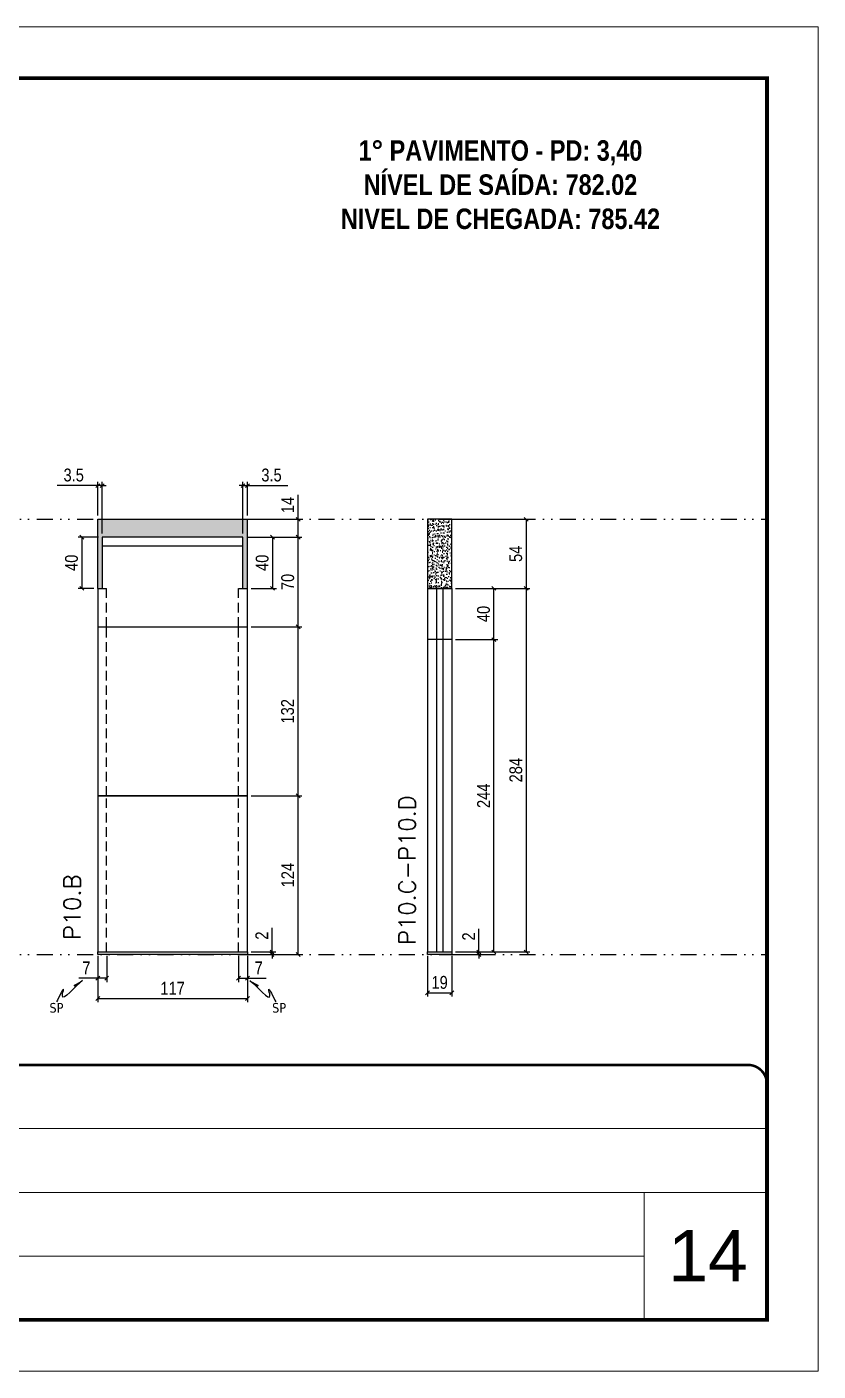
# Model space of a CAD drawing. Header units: millimetres. Extents: x 169816 to 178745, y 96537 to 113647.
# Drawn here: x 172281 to 172900, y 108023 to 109073 of the extents above; entities that cross this region are included whole.
import ezdxf

# ---------------------------------------------------------------- set-up
doc = ezdxf.new("R2010")
doc.units = ezdxf.units.MM
for name, pattern in [('CONTINUO', [0]), ('DASHED', [0.75, 0.5, -0.25]), ('DIVIDE2', [0.625, 0.25, -0.125, 0, -0.125, 0, -0.125]), ('HIDDEN', [0.375, 0.25, -0.125])]:
    doc.linetypes.add(name, pattern=pattern)
for name, color, linetype, lineweight in [('CARIMBO', 255, 'Continuous', 9), ('Folhas', 255, 'Continuous', 9), ('SARRAFO DE PRESSAO', 251, 'DASHED', 9), ('Texto Seção', 7, 'Continuous', 15)]:
    doc.layers.add(name, color=color, linetype=linetype, lineweight=lineweight)
for name, color, linetype in [('COTA', 241, 'Continuous'), ('NOMENCLATURA', 7, 'Continuous'), ('Nível', 160, 'Continuous'), ('Painéis', 200, 'Continuous'), ('SARR_2.2x7', 40, 'Continuous'), ('Sarrafo de Pressão', 42, 'HIDDEN'), ('texto', 7, 'Continuous')]:
    doc.layers.add(name, color=color, linetype=linetype)
doc.styles.add('ARIAL', font='arial.ttf')
doc.styles.add('COTA TECNICA', font='techl___.ttf', dxfattribs={"height": 10})
doc.styles.add('COTA TECNICA-50', font='techl___.ttf', dxfattribs={"height": 10})
doc.styles.add('REGUA-120', font='ROMANS.shx', dxfattribs={"height": 15})
doc.styles.add('ROMANC', font='techb___.ttf', dxfattribs={"height": 2.5})
doc.styles.get("Standard").update_dxf_attribs({"font": 'arial.ttf'})
doc.dimstyles.new('COTA PAINEL-50', dxfattribs={"dimtxt": 10, "dimasz": 3, "dimexe": 3, "dimexo": 3, "dimgap": 3, "dimtad": 1, "dimdec": 1, "dimzin": 12, "dimdsep": 46, "dimtxsty": 'COTA TECNICA-50', "dimblk1": 'OBLIQUE', "dimblk2": 'OBLIQUE', "dimsah": 1, "dimcen": 0.9, "dimclrd": 4, "dimclre": 4, "dimclrt": 240, "dimadec": 1, "dimazin": 3, "dimtfac": 1, "dimtdec": 1, "dimtmove": 0, "dimatfit": 3, "dimfxl": 1, "dimtolj": 1, "dimtzin": 12, "dimarcsym": 0})
doc.dimstyles.new('PAINEL', dxfattribs={"dimtxt": 10, "dimasz": 3, "dimexe": 3, "dimexo": 3, "dimgap": 3, "dimtad": 1, "dimdec": 1, "dimzin": 12, "dimdsep": 46, "dimtxsty": 'COTA TECNICA', "dimblk1": 'OBLIQUE', "dimblk2": 'OBLIQUE', "dimsah": 1, "dimcen": 0.9, "dimclrd": 4, "dimclre": 4, "dimclrt": 240, "dimadec": 1, "dimazin": 3, "dimtfac": 1, "dimtdec": 1, "dimtmove": 0, "dimatfit": 3, "dimfxl": 1, "dimtolj": 1, "dimtzin": 12, "dimarcsym": 0})
doc.dimstyles.get("Standard").update_dxf_attribs({"dimtxt": 0.18, "dimasz": 0.18, "dimexe": 0.18, "dimexo": 0.0625, "dimgap": 0.09, "dimtad": 0, "dimtih": 1, "dimtoh": 1, "dimdec": 4, "dimzin": 0, "dimdsep": 46, "dimtxsty": 'Standard', "dimcen": 0.09, "dimadec": 0, "dimazin": 0, "dimtfac": 1, "dimtdec": 4, "dimtofl": 0, "dimtmove": 0, "dimatfit": 3, "dimfxl": 1, "dimtolj": 1, "dimtzin": 0, "dimarcsym": 0})

# ---------------------------------------------------------------- blocks, each defined once
blk = doc.blocks.new('9999999999')
at = {"color": 30, "linetype": 'CONTINUO'}
for p, q in [((98564.6, 34379.6), (99584, 34379.6)), ((98564.6, 34329.8), (99488, 34329.8)), ((99584, 34329.8), (99488, 34329.8)), ((99488, 34329.8), (99488, 34230.2)), ((98564.6, 34280), (99488, 34280))]:
    blk.add_line(p, q, dxfattribs=at)
at = {"color": 30, "linetype": 'CONTINUO', "const_width": 2}
blk.add_lwpolyline([(99584, 34230.2), (99584, 34414.4, 0.414214), (99569, 34429.4), (98229, 34429.4, 0.414214), (98214, 34414.4), (98214, 34245.2, 0.414214), (98229, 34230.2), (99584, 34230.2)], format="xyb", dxfattribs=at)
at = {"layer": 'Folhas'}
blk.add_lwpolyline([(98139, 34190.2), (99624, 34190.2), (99624, 35240.2), (98139, 35240.2)], close=True, dxfattribs=at)
at = {"layer": 'Folhas', "color": 30, "const_width": 3}
blk.add_lwpolyline([(98214, 34230.2), (99584, 34230.2), (99584, 35200.2), (98214, 35200.2)], close=True, dxfattribs=at)
blk = doc.blocks.new('_Oblique')
at = {"color": 0, "linetype": 'ByBlock', "lineweight": -2}
blk.add_line((-0.5, -0.5), (0.5, 0.5), dxfattribs=at)
blk = doc.blocks.new('*D406')
at = {"layer": 'COTA', "color": 4, "lineweight": -2, "transparency": 16777216}
for p, q in [((172336.5, 108347.2), (172336.5, 108310.9)), ((172453.5, 108347.2), (172453.5, 108310.9)), ((172336.5, 108313.9), (172453.5, 108313.9))]:
    blk.add_line(p, q, dxfattribs=at)
at = {"layer": 'Defpoints', "color": 0, "transparency": 16777216}
for p in [(172336.5, 108350.2), (172453.5, 108350.2), (172453.5, 108313.9)]:
    blk.add_point(p, dxfattribs=at)
at = {"layer": 'COTA', "color": 4, "lineweight": -2, "transparency": 16777216, "xscale": 3, "yscale": 3, "zscale": 3, "rotation": 180}
blk.add_blockref('_Oblique', (172336.5, 108313.9), dxfattribs=at)
at = {"layer": 'COTA', "color": 4, "lineweight": -2, "transparency": 16777216, "xscale": 3, "yscale": 3, "zscale": 3}
blk.add_blockref('_Oblique', (172453.5, 108313.9), dxfattribs=at)
at = {"layer": 'COTA', "color": 240, "transparency": 16777216, "insert": (172395, 108321.9), "char_height": 10, "attachment_point": 5, "style": 'COTA TECNICA'}
blk.add_mtext('\\A1;117', dxfattribs=at)
blk = doc.blocks.new('*D407')
at = {"layer": 'COTA', "color": 4, "lineweight": -2, "transparency": 16777216}
for p, q in [((172336.5, 108345.2), (172336.5, 108326.7)), ((172343.5, 108347.2), (172343.5, 108326.7)), ((172336.5, 108329.7), (172321.7, 108329.7)), ((172343.5, 108329.7), (172336.5, 108329.7))]:
    blk.add_line(p, q, dxfattribs=at)
at = {"layer": 'Defpoints', "color": 0, "transparency": 16777216}
for p in [(172343.5, 108350.2), (172336.5, 108348.2), (172336.5, 108329.7)]:
    blk.add_point(p, dxfattribs=at)
at = {"layer": 'COTA', "color": 4, "lineweight": -2, "transparency": 16777216, "xscale": 3, "yscale": 3, "zscale": 3, "rotation": 180}
blk.add_blockref('_Oblique', (172336.5, 108329.7), dxfattribs=at)
at = {"layer": 'COTA', "color": 4, "lineweight": -2, "transparency": 16777216, "xscale": 3, "yscale": 3, "zscale": 3}
blk.add_blockref('_Oblique', (172343.5, 108329.7), dxfattribs=at)
at = {"layer": 'COTA', "color": 240, "transparency": 16777216, "insert": (172327.6, 108337.8), "char_height": 10, "attachment_point": 5, "style": 'COTA TECNICA-50'}
blk.add_mtext('\\A1;7', dxfattribs=at)
blk = doc.blocks.new('*D408')
at = {"layer": 'COTA', "color": 4, "lineweight": -2, "transparency": 16777216}
for p, q in [((172446.5, 108347.2), (172446.5, 108326.7)), ((172453.5, 108345.2), (172453.5, 108326.7)), ((172446.5, 108329.7), (172453.5, 108329.7)), ((172453.5, 108329.7), (172468.2, 108329.7))]:
    blk.add_line(p, q, dxfattribs=at)
at = {"layer": 'Defpoints', "color": 0, "transparency": 16777216}
for p in [(172446.5, 108350.2), (172453.5, 108348.2), (172453.5, 108329.7)]:
    blk.add_point(p, dxfattribs=at)
at = {"layer": 'COTA', "color": 4, "lineweight": -2, "transparency": 16777216, "xscale": 3, "yscale": 3, "zscale": 3, "rotation": 180}
blk.add_blockref('_Oblique', (172446.5, 108329.7), dxfattribs=at)
at = {"layer": 'COTA', "color": 4, "lineweight": -2, "transparency": 16777216, "xscale": 3, "yscale": 3, "zscale": 3}
blk.add_blockref('_Oblique', (172453.5, 108329.7), dxfattribs=at)
at = {"layer": 'COTA', "color": 240, "transparency": 16777216, "insert": (172462.3, 108337.8), "char_height": 10, "attachment_point": 5, "style": 'COTA TECNICA-50'}
blk.add_mtext('\\A1;7', dxfattribs=at)
blk = doc.blocks.new('*D409')
at = {"layer": 'COTA', "color": 4, "linetype": 'ByBlock', "lineweight": -2, "transparency": 16777216}
for p, q in [((172456.5, 108472.2), (172496.1, 108472.2)), ((172493.1, 108348.2), (172493.1, 108472.2)), ((172456.5, 108348.2), (172496.1, 108348.2))]:
    blk.add_line(p, q, dxfattribs=at)
at = {"layer": 'Defpoints', "color": 0, "linetype": 'ByBlock', "transparency": 16777216}
for p in [(172453.5, 108472.2), (172493.1, 108472.2), (172453.5, 108348.2)]:
    blk.add_point(p, dxfattribs=at)
at = {"layer": 'COTA', "color": 4, "linetype": 'ByBlock', "lineweight": -2, "transparency": 16777216, "xscale": 3, "yscale": 3, "zscale": 3}
for p, rotation in [((172493.1, 108472.2), 90), ((172493.1, 108348.2), 270)]:
    blk.add_blockref('_Oblique', p, dxfattribs=dict(at, rotation=rotation))
at = {"layer": 'COTA', "color": 240, "linetype": 'ByBlock', "transparency": 16777216, "insert": (172485, 108410.2), "char_height": 10, "attachment_point": 5, "rotation": 90, "style": 'COTA TECNICA'}
blk.add_mtext('\\A1;124', dxfattribs=at)
blk = doc.blocks.new('*D410')
at = {"layer": 'COTA', "color": 4, "lineweight": -2, "transparency": 16777216}
for p, q in [((172472.7, 108350.2), (172472.7, 108369)), ((172456.5, 108350.2), (172475.7, 108350.2)), ((172472.7, 108348.2), (172472.7, 108350.2)), ((172456.5, 108348.2), (172475.7, 108348.2)), ((172472.7, 108348.2), (172472.7, 108345.2))]:
    blk.add_line(p, q, dxfattribs=at)
at = {"layer": 'Defpoints', "color": 0, "transparency": 16777216}
for p in [(172453.5, 108350.2), (172453.5, 108348.2), (172472.7, 108348.2)]:
    blk.add_point(p, dxfattribs=at)
at = {"layer": 'COTA', "color": 4, "lineweight": -2, "transparency": 16777216, "xscale": 3, "yscale": 3, "zscale": 3}
for p, rotation in [((172472.7, 108350.2), 270), ((172472.7, 108348.2), 90)]:
    blk.add_blockref('_Oblique', p, dxfattribs=dict(at, rotation=rotation))
at = {"layer": 'COTA', "color": 240, "transparency": 16777216, "insert": (172464.7, 108363), "char_height": 10, "attachment_point": 5, "rotation": 90, "style": 'COTA TECNICA-50'}
blk.add_mtext('\\A1;2', dxfattribs=at)
blk = doc.blocks.new('*D411')
at = {"layer": 'COTA', "color": 4, "linetype": 'ByBlock', "lineweight": -2, "transparency": 16777216}
for p, q in [((172456.5, 108472.2), (172496.1, 108472.2)), ((172493.1, 108348.2), (172493.1, 108472.2)), ((172456.5, 108348.2), (172496.1, 108348.2))]:
    blk.add_line(p, q, dxfattribs=at)
at = {"layer": 'Defpoints', "color": 0, "linetype": 'ByBlock', "transparency": 16777216}
for p in [(172453.5, 108472.2), (172493.1, 108472.2), (172453.5, 108348.2)]:
    blk.add_point(p, dxfattribs=at)
at = {"layer": 'COTA', "color": 4, "linetype": 'ByBlock', "lineweight": -2, "transparency": 16777216, "xscale": 3, "yscale": 3, "zscale": 3}
for p, rotation in [((172493.1, 108472.2), 90), ((172493.1, 108348.2), 270)]:
    blk.add_blockref('_Oblique', p, dxfattribs=dict(at, rotation=rotation))
at = {"layer": 'COTA', "color": 240, "linetype": 'ByBlock', "transparency": 16777216, "insert": (172485, 108410.2), "char_height": 10, "attachment_point": 5, "rotation": 90, "style": 'COTA TECNICA'}
blk.add_mtext('\\A1;124', dxfattribs=at)
blk = doc.blocks.new('*D412')
at = {"layer": 'COTA', "color": 4, "lineweight": -2, "transparency": 16777216}
for p, q in [((172453, 108674.2), (172496.1, 108674.2)), ((172493.1, 108604.2), (172493.1, 108674.2)), ((172456.5, 108604.2), (172496.1, 108604.2))]:
    blk.add_line(p, q, dxfattribs=at)
at = {"layer": 'Defpoints', "color": 0, "transparency": 16777216}
for p in [(172450, 108674.2), (172493.1, 108674.2), (172453.5, 108604.2)]:
    blk.add_point(p, dxfattribs=at)
at = {"layer": 'COTA', "color": 4, "lineweight": -2, "transparency": 16777216, "xscale": 3, "yscale": 3, "zscale": 3}
for p, rotation in [((172493.1, 108674.2), 90), ((172493.1, 108604.2), 270)]:
    blk.add_blockref('_Oblique', p, dxfattribs=dict(at, rotation=rotation))
at = {"layer": 'COTA', "color": 240, "transparency": 16777216, "insert": (172485, 108639.2), "char_height": 10, "attachment_point": 5, "rotation": 90, "style": 'COTA TECNICA-50'}
blk.add_mtext('\\A1;70', dxfattribs=at)
blk = doc.blocks.new('*D413')
at = {"layer": 'COTA', "color": 4, "lineweight": -2, "transparency": 16777216}
for p, q in [((172493.1, 108688.2), (172493.1, 108707.3)), ((172456.5, 108688.2), (172496.1, 108688.2)), ((172493.1, 108674.2), (172493.1, 108688.2)), ((172453, 108674.2), (172496.1, 108674.2))]:
    blk.add_line(p, q, dxfattribs=at)
at = {"layer": 'Defpoints', "color": 0, "transparency": 16777216}
for p in [(172453.5, 108688.2), (172493.1, 108688.2), (172450, 108674.2)]:
    blk.add_point(p, dxfattribs=at)
at = {"layer": 'COTA', "color": 4, "lineweight": -2, "transparency": 16777216, "xscale": 3, "yscale": 3, "zscale": 3}
for p, rotation in [((172493.1, 108688.2), 90), ((172493.1, 108674.2), 270)]:
    blk.add_blockref('_Oblique', p, dxfattribs=dict(at, rotation=rotation))
at = {"layer": 'COTA', "color": 240, "transparency": 16777216, "insert": (172485, 108699.3), "char_height": 10, "attachment_point": 5, "rotation": 90, "style": 'COTA TECNICA-50'}
blk.add_mtext('\\A1;14', dxfattribs=at)
blk = doc.blocks.new('*D414')
at = {"layer": 'COTA', "color": 4, "lineweight": -2, "transparency": 16777216}
for p, q in [((172594.2, 108347.2), (172594.2, 108315.3)), ((172613.2, 108347.2), (172613.2, 108315.3)), ((172594.2, 108318.3), (172613.2, 108318.3))]:
    blk.add_line(p, q, dxfattribs=at)
at = {"layer": 'Defpoints', "color": 0, "transparency": 16777216}
for p in [(172594.2, 108350.2), (172613.2, 108350.2), (172613.2, 108318.3)]:
    blk.add_point(p, dxfattribs=at)
at = {"layer": 'COTA', "color": 4, "lineweight": -2, "transparency": 16777216, "xscale": 3, "yscale": 3, "zscale": 3, "rotation": 180}
blk.add_blockref('_Oblique', (172594.2, 108318.3), dxfattribs=at)
at = {"layer": 'COTA', "color": 4, "lineweight": -2, "transparency": 16777216, "xscale": 3, "yscale": 3, "zscale": 3}
blk.add_blockref('_Oblique', (172613.2, 108318.3), dxfattribs=at)
at = {"layer": 'COTA', "color": 240, "transparency": 16777216, "insert": (172603.7, 108326.4), "char_height": 10, "attachment_point": 5, "style": 'COTA TECNICA'}
blk.add_mtext('\\A1;19', dxfattribs=at)
blk = doc.blocks.new('*D415')
at = {"layer": 'COTA', "color": 4, "lineweight": -2, "transparency": 16777216}
for p, q in [((172634.4, 108350.2), (172634.4, 108368.3)), ((172616.2, 108350.2), (172637.4, 108350.2)), ((172634.4, 108348.2), (172634.4, 108350.2)), ((172616.2, 108348.2), (172637.4, 108348.2)), ((172634.4, 108348.2), (172634.4, 108345.2))]:
    blk.add_line(p, q, dxfattribs=at)
at = {"layer": 'Defpoints', "color": 0, "transparency": 16777216}
for p in [(172613.2, 108350.2), (172634.4, 108350.2), (172613.2, 108348.2)]:
    blk.add_point(p, dxfattribs=at)
at = {"layer": 'COTA', "color": 4, "lineweight": -2, "transparency": 16777216, "xscale": 3, "yscale": 3, "zscale": 3}
for p, rotation in [((172634.4, 108350.2), 270), ((172634.4, 108348.2), 90)]:
    blk.add_blockref('_Oblique', p, dxfattribs=dict(at, rotation=rotation))
at = {"layer": 'COTA', "color": 240, "transparency": 16777216, "insert": (172626.4, 108362.3), "char_height": 10, "attachment_point": 5, "rotation": 90, "style": 'COTA TECNICA-50'}
blk.add_mtext('\\A1;2', dxfattribs=at)
blk = doc.blocks.new('*D423')
at = {"layer": 'COTA', "color": 4, "linetype": 'ByBlock', "lineweight": -2, "transparency": 16777216}
for p, q in [((172616.2, 108688.2), (172674.3, 108688.2)), ((172671.3, 108688.2), (172671.3, 108634.2)), ((172616.2, 108634.2), (172674.3, 108634.2))]:
    blk.add_line(p, q, dxfattribs=at)
at = {"layer": 'Defpoints', "color": 0, "linetype": 'ByBlock', "transparency": 16777216}
for p in [(172613.2, 108688.2), (172613.2, 108634.2), (172671.3, 108634.2)]:
    blk.add_point(p, dxfattribs=at)
at = {"layer": 'COTA', "color": 4, "linetype": 'ByBlock', "lineweight": -2, "transparency": 16777216, "xscale": 3, "yscale": 3, "zscale": 3}
for p, rotation in [((172671.3, 108688.2), 90), ((172671.3, 108634.2), 270)]:
    blk.add_blockref('_Oblique', p, dxfattribs=dict(at, rotation=rotation))
at = {"layer": 'COTA', "color": 240, "linetype": 'ByBlock', "transparency": 16777216, "insert": (172663.2, 108661.2), "char_height": 10, "attachment_point": 5, "rotation": 90, "style": 'COTA TECNICA'}
blk.add_mtext('\\A1;54', dxfattribs=at)
blk = doc.blocks.new('*D424')
at = {"layer": 'COTA', "color": 4, "lineweight": -2, "transparency": 16777216}
for p, q in [((172616.2, 108634.2), (172649.1, 108634.2)), ((172646.1, 108594.2), (172646.1, 108634.2)), ((172616.2, 108594.2), (172649.1, 108594.2))]:
    blk.add_line(p, q, dxfattribs=at)
at = {"layer": 'Defpoints', "color": 0, "transparency": 16777216}
for p in [(172613.2, 108634.2), (172646.1, 108634.2), (172613.2, 108594.2)]:
    blk.add_point(p, dxfattribs=at)
at = {"layer": 'COTA', "color": 4, "lineweight": -2, "transparency": 16777216, "xscale": 3, "yscale": 3, "zscale": 3}
for p, rotation in [((172646.1, 108634.2), 90), ((172646.1, 108594.2), 270)]:
    blk.add_blockref('_Oblique', p, dxfattribs=dict(at, rotation=rotation))
at = {"layer": 'COTA', "color": 240, "transparency": 16777216, "insert": (172638, 108614.2), "char_height": 10, "attachment_point": 5, "rotation": 90, "style": 'COTA TECNICA-50'}
blk.add_mtext('\\A1;40', dxfattribs=at)
blk = doc.blocks.new('*D416')
at = {"layer": 'COTA', "color": 4, "lineweight": -2, "transparency": 16777216}
for p, q in [((172456.5, 108604.2), (172496.1, 108604.2)), ((172493.1, 108472.2), (172493.1, 108604.2)), ((172456.5, 108472.2), (172496.1, 108472.2))]:
    blk.add_line(p, q, dxfattribs=at)
at = {"layer": 'Defpoints', "color": 0, "transparency": 16777216}
for p in [(172453.5, 108604.2), (172493.1, 108604.2), (172453.5, 108472.2)]:
    blk.add_point(p, dxfattribs=at)
at = {"layer": 'COTA', "color": 4, "lineweight": -2, "transparency": 16777216, "xscale": 3, "yscale": 3, "zscale": 3}
for p, rotation in [((172493.1, 108604.2), 90), ((172493.1, 108472.2), 270)]:
    blk.add_blockref('_Oblique', p, dxfattribs=dict(at, rotation=rotation))
at = {"layer": 'COTA', "color": 240, "transparency": 16777216, "insert": (172484.9, 108538.2), "char_height": 10, "attachment_point": 5, "rotation": 90, "style": 'COTA TECNICA-50'}
blk.add_mtext('\\A1;132', dxfattribs=at)
blk = doc.blocks.new('*D425')
at = {"layer": 'COTA', "color": 4, "lineweight": -2, "transparency": 16777216}
for p, q in [((172616.2, 108594.2), (172649.1, 108594.2)), ((172646.1, 108350.2), (172646.1, 108594.2)), ((172616.2, 108350.2), (172649.1, 108350.2))]:
    blk.add_line(p, q, dxfattribs=at)
at = {"layer": 'Defpoints', "color": 0, "transparency": 16777216}
for p in [(172613.2, 108594.2), (172646.1, 108594.2), (172613.2, 108350.2)]:
    blk.add_point(p, dxfattribs=at)
at = {"layer": 'COTA', "color": 4, "lineweight": -2, "transparency": 16777216, "xscale": 3, "yscale": 3, "zscale": 3}
for p, rotation in [((172646.1, 108594.2), 90), ((172646.1, 108350.2), 270)]:
    blk.add_blockref('_Oblique', p, dxfattribs=dict(at, rotation=rotation))
at = {"layer": 'COTA', "color": 240, "transparency": 16777216, "insert": (172638, 108472.2), "char_height": 10, "attachment_point": 5, "rotation": 90, "style": 'COTA TECNICA'}
blk.add_mtext('\\A1;244', dxfattribs=at)
blk = doc.blocks.new('*D426')
at = {"layer": 'COTA', "color": 4, "lineweight": -2, "transparency": 16777216}
for p, q in [((172453, 108674.2), (172476.1, 108674.2)), ((172473.1, 108674.2), (172473.1, 108634.2)), ((172456.5, 108634.2), (172476.1, 108634.2))]:
    blk.add_line(p, q, dxfattribs=at)
at = {"layer": 'Defpoints', "color": 0, "transparency": 16777216}
for p in [(172450, 108674.2), (172453.5, 108634.2), (172473.1, 108634.2)]:
    blk.add_point(p, dxfattribs=at)
at = {"layer": 'COTA', "color": 4, "lineweight": -2, "transparency": 16777216, "xscale": 3, "yscale": 3, "zscale": 3}
for p, rotation in [((172473.1, 108674.2), 90), ((172473.1, 108634.2), 270)]:
    blk.add_blockref('_Oblique', p, dxfattribs=dict(at, rotation=rotation))
at = {"layer": 'COTA', "color": 240, "transparency": 16777216, "insert": (172465, 108654.2), "char_height": 10, "attachment_point": 5, "rotation": 90, "style": 'COTA TECNICA'}
blk.add_mtext('\\A1;40', dxfattribs=at)
blk = doc.blocks.new('*D427')
at = {"layer": 'COTA', "color": 4, "lineweight": -2, "transparency": 16777216}
for p, q in [((172337, 108674.2), (172321.1, 108674.2)), ((172324.1, 108674.2), (172324.1, 108634.2)), ((172333.5, 108634.2), (172321.1, 108634.2))]:
    blk.add_line(p, q, dxfattribs=at)
at = {"layer": 'Defpoints', "color": 0, "transparency": 16777216}
for p in [(172340, 108674.2), (172324.1, 108634.2), (172336.5, 108634.2)]:
    blk.add_point(p, dxfattribs=at)
at = {"layer": 'COTA', "color": 4, "lineweight": -2, "transparency": 16777216, "xscale": 3, "yscale": 3, "zscale": 3}
for p, rotation in [((172324.1, 108674.2), 90), ((172324.1, 108634.2), 270)]:
    blk.add_blockref('_Oblique', p, dxfattribs=dict(at, rotation=rotation))
at = {"layer": 'COTA', "color": 240, "transparency": 16777216, "insert": (172316, 108654.2), "char_height": 10, "attachment_point": 5, "rotation": 90, "style": 'COTA TECNICA'}
blk.add_mtext('\\A1;40', dxfattribs=at)
blk = doc.blocks.new('*D428')
at = {"layer": 'COTA', "color": 4, "lineweight": -2, "transparency": 16777216}
for p, q in [((172336.5, 108691.2), (172336.5, 108717.5)), ((172340, 108677.2), (172340, 108717.5)), ((172336.5, 108714.5), (172304.9, 108714.5)), ((172340, 108714.5), (172336.5, 108714.5)), ((172340, 108714.5), (172343, 108714.5))]:
    blk.add_line(p, q, dxfattribs=at)
at = {"layer": 'Defpoints', "color": 0, "transparency": 16777216}
for p in [(172336.5, 108714.5), (172336.5, 108688.2), (172340, 108674.2)]:
    blk.add_point(p, dxfattribs=at)
at = {"layer": 'COTA', "color": 4, "lineweight": -2, "transparency": 16777216, "xscale": 3, "yscale": 3, "zscale": 3}
blk.add_blockref('_Oblique', (172336.5, 108714.5), dxfattribs=at)
at = {"layer": 'COTA', "color": 4, "lineweight": -2, "transparency": 16777216, "xscale": 3, "yscale": 3, "zscale": 3, "rotation": 180}
blk.add_blockref('_Oblique', (172340, 108714.5), dxfattribs=at)
at = {"layer": 'COTA', "color": 240, "transparency": 16777216, "insert": (172317.7, 108722.7), "char_height": 10, "attachment_point": 5, "style": 'COTA TECNICA'}
blk.add_mtext('\\A1;3.5', dxfattribs=at)
blk = doc.blocks.new('*D429')
at = {"layer": 'COTA', "color": 4, "lineweight": -2, "transparency": 16777216}
for p, q in [((172450, 108677.2), (172450, 108717.5)), ((172453.5, 108691.2), (172453.5, 108717.5)), ((172450, 108714.5), (172447, 108714.5)), ((172450, 108714.5), (172453.5, 108714.5)), ((172453.5, 108714.5), (172485.1, 108714.5))]:
    blk.add_line(p, q, dxfattribs=at)
at = {"layer": 'Defpoints', "color": 0, "transparency": 16777216}
for p in [(172453.5, 108714.5), (172453.5, 108688.2), (172450, 108674.2)]:
    blk.add_point(p, dxfattribs=at)
at = {"layer": 'COTA', "color": 4, "lineweight": -2, "transparency": 16777216, "xscale": 3, "yscale": 3, "zscale": 3}
blk.add_blockref('_Oblique', (172450, 108714.5), dxfattribs=at)
at = {"layer": 'COTA', "color": 4, "lineweight": -2, "transparency": 16777216, "xscale": 3, "yscale": 3, "zscale": 3, "rotation": 180}
blk.add_blockref('_Oblique', (172453.5, 108714.5), dxfattribs=at)
at = {"layer": 'COTA', "color": 240, "transparency": 16777216, "insert": (172472.3, 108722.7), "char_height": 10, "attachment_point": 5, "style": 'COTA TECNICA'}
blk.add_mtext('\\A1;3.5', dxfattribs=at)
blk = doc.blocks.new('*D417')
at = {"layer": 'COTA', "color": 4, "lineweight": -2, "transparency": 16777216}
for p, q in [((172616.2, 108634.2), (172674.3, 108634.2)), ((172671.3, 108634.2), (172671.3, 108350.2)), ((172616.2, 108350.2), (172674.3, 108350.2))]:
    blk.add_line(p, q, dxfattribs=at)
at = {"layer": 'Defpoints', "color": 0, "transparency": 16777216}
for p in [(172613.2, 108634.2), (172613.2, 108350.2), (172671.3, 108350.2)]:
    blk.add_point(p, dxfattribs=at)
at = {"layer": 'COTA', "color": 4, "lineweight": -2, "transparency": 16777216, "xscale": 3, "yscale": 3, "zscale": 3}
for p, rotation in [((172671.3, 108634.2), 90), ((172671.3, 108350.2), 270)]:
    blk.add_blockref('_Oblique', p, dxfattribs=dict(at, rotation=rotation))
at = {"layer": 'COTA', "color": 240, "transparency": 16777216, "insert": (172663.3, 108492.2), "char_height": 10, "attachment_point": 5, "rotation": 90, "style": 'COTA TECNICA'}
blk.add_mtext('\\A1;284', dxfattribs=at)

msp = doc.modelspace()

# ---------------------------------------------------------------- hatches: boundary and pattern name
at = {"layer": 'COTA', "linetype": 'ByBlock'}
h = msp.add_hatch(dxfattribs=at)
h.set_pattern_fill('AR-CONC', color=256, scale=0.03)
h.set_pattern_definition([(50, (0, -2297.15), (5.46554007, -0.47817257), [0.5715, -6.2865]), (355, (0, -2297.15), (-1.05730264, 5.73170536), [0.4572, -5.02921753]), (100.4514447, (0.4555, -2297.19), (4.40823741, 5.25353256), [0.48570026, -5.34270734]), (46.1842, (0, -2295.626), (8.13237123, -1.26126984), [0.85725, -9.42975]), (96.6355576, (0.678, -2295.731), (7.12212402, 7.42278374), [0.7285507, -8.01406824]), (351.184151, (0, -2295.626), (7.12212402, 7.42278374), [0.685799, -7.54379196]), (21, (0.762, -2296.007), (4.54843174, -3.06795595), [0.5715, -6.2865]), (326, (0.762, -2296.007), (1.85406085, 5.52563898), [0.4572, -5.0292]), (71.451445, (1.141, -2296.263), (6.40249258, 2.45768307), [0.48570026, -5.34269813]), (37.5, (0, -2297.1502), (0.092658098, 2.536651166), [0, -4.96824, 0, -5.1054, 0, -5.04825]), (7.5, (0, -2297.1502), (2.004589875, 3.005417245), [0, -2.91084, 0, -4.85394, 0, -1.92405]), (327.5, (-1.6993, -2297.1502), (4.067717855, -0.17186232), [0, -1.905, 0, -5.9436, 0, -7.8867]), (317.5, (-2.4613, -2297.1502), (4.44387544, 0.76279473), [0, -2.4765, 0, -3.94716, 0, -5.6007])])
h.paths.add_polyline_path([(172453.46, 108688.21), (172336.46, 108688.21), (172336.46, 108634.21), (172339.96, 108634.21), (172339.96, 108674.21), (172449.96, 108674.21), (172449.96, 108634.21), (172453.46, 108634.21)])
h = msp.add_hatch(dxfattribs=at)
h.set_pattern_fill('AR-CONC', color=256, scale=0.03)
h.set_pattern_definition([(50, (163505.1175, 104576.2216), (5.46554, -0.4781726), [0.5715, -6.2865]), (355, (163505.1175, 104576.2216), (-1.0573026, 5.7317054), [0.4572, -5.0292175]), (100.451445, (163505.573, 104576.1817), (4.4082374, 5.2535326), [0.4857003, -5.3427073]), (46.1842, (163505.1175, 104577.7456), (8.132371, -1.26127), [0.85725, -9.42975]), (96.63556, (163505.795, 104577.6405), (7.122124, 7.422784), [0.728551, -8.014068]), (351.18415, (163505.1175, 104577.7456), (7.122124, 7.422784), [0.685799, -7.543792]), (21, (163505.8795, 104577.3646), (4.5484317, -3.067956), [0.5715, -6.2865]), (326, (163505.8795, 104577.3646), (1.854061, 5.525639), [0.4572, -5.0292]), (71.451445, (163506.2586, 104577.109), (6.4024926, 2.457683), [0.4857003, -5.342698]), (37.5, (163505.1175, 104576.2216), (0.0926581, 2.53665117), [0, -4.96824, 0, -5.1054, 0, -5.04825]), (7.5, (163505.1175, 104576.2216), (2.0045899, 3.00541724), [0, -2.91084, 0, -4.85394, 0, -1.92405]), (327.5, (163503.4183, 104576.2216), (4.06771786, -0.1718623), [0, -1.905, 0, -5.9436, 0, -7.8867]), (317.5, (163502.6563, 104576.2216), (4.4438754, 0.7627947), [0, -2.4765, 0, -3.94716, 0, -5.6007])])
h.paths.add_polyline_path([(172613.24, 108688.21), (172594.24, 108688.28), (172594.24, 108634.13), (172613.24, 108634.06)])

# ---------------------------------------------------------------- linework, layer by layer
for p, q in [((172336.46, 108634.21), (172336.46, 108688.21)), ((172336.46, 108688.21), (172453.46, 108688.21)), ((172453.46, 108634.21), (172453.46, 108688.21))]:
    msp.add_line(p, q, dxfattribs=at)
msp.add_lwpolyline([(172594.24, 108634.19), (172613.24, 108634.19), (172613.24, 108688.21), (172594.24, 108688.21)], close=True, dxfattribs=at)
at = {"layer": 'Nível', "color": 4, "linetype": 'DIVIDE2', "ltscale": 50}
for p, q in [((171879.99, 108688.21), (172859.52, 108688.21)), ((171879.99, 108348.21), (172859.52, 108348.21))]:
    msp.add_line(p, q, dxfattribs=at)
at = {"layer": 'Painéis'}
for p, q in [((172449.96, 108674.21), (172339.96, 108674.21)), ((172339.96, 108674.21), (172339.96, 108634.21)), ((172449.96, 108634.21), (172449.96, 108674.21)), ((172336.46, 108634.21), (172339.96, 108634.21)), ((172336.46, 108634.21), (172336.46, 108604.21)), ((172449.96, 108634.21), (172453.46, 108634.21)), ((172453.46, 108604.21), (172453.46, 108634.21)), ((172594.24, 108634.21), (172613.24, 108634.21)), ((172594.24, 108634.19), (172594.24, 108350.21)), ((172594.24, 108634.19), (172613.24, 108634.19)), ((172613.24, 108634.19), (172594.24, 108634.19)), ((172613.24, 108634.19), (172613.24, 108350.21)), ((172336.46, 108604.21), (172336.46, 108472.21)), ((172336.46, 108604.21), (172453.46, 108604.21)), ((172453.46, 108472.21), (172453.46, 108604.21)), ((172613.24, 108594.21), (172594.24, 108594.21)), ((172453.46, 108472.21), (172336.46, 108472.21)), ((172336.46, 108472.21), (172336.46, 108350.21)), ((172336.46, 108472.21), (172453.46, 108472.21)), ((172453.46, 108350.21), (172453.46, 108472.21)), ((172336.46, 108350.21), (172453.46, 108350.21)), ((172594.24, 108350.21), (172613.24, 108350.21)), ((172594.24, 108350.21), (172613.24, 108350.21)), ((172594.24, 108348.21), (172594.24, 108350.21)), ((172613.24, 108350.21), (172613.24, 108348.21)), ((172613.24, 108348.21), (172594.24, 108348.21))]:
    msp.add_line(p, q, dxfattribs=at)
msp.add_lwpolyline([(172453.46, 108348.21), (172336.46, 108348.21), (172336.46, 108350.21), (172453.46, 108350.21)], close=True, dxfattribs=at)
at = {"layer": 'SARR_2.2x7'}
for p, q in [((172449.96, 108667.21), (172339.96, 108667.21)), ((172601.24, 108634.19), (172601.24, 108350.21)), ((172606.24, 108634.19), (172606.24, 108350.21))]:
    msp.add_line(p, q, dxfattribs=at)
at = {"layer": 'Sarrafo de Pressão', "ltscale": 30}
for p, q in [((172339.96, 108634.21), (172343.46, 108634.21)), ((172343.46, 108604.21), (172343.46, 108634.21)), ((172446.46, 108604.21), (172446.46, 108634.21)), ((172446.46, 108634.21), (172449.96, 108634.21)), ((172343.46, 108472.21), (172343.46, 108604.21)), ((172446.46, 108472.21), (172446.46, 108604.21)), ((172343.46, 108350.21), (172343.46, 108472.21)), ((172446.46, 108350.21), (172446.46, 108472.21))]:
    msp.add_line(p, q, dxfattribs=at)

# ---------------------------------------------------------------- block references
at = {"layer": 'SARRAFO DE PRESSAO', "color": 6, "linetype": 'ByBlock'}
msp.add_blockref('9999999999', (73275.54, 73832.6), dxfattribs=at)

# ---------------------------------------------------------------- texts
at = {"layer": 'CARIMBO', "style": 'ARIAL'}
msp.add_text('14', height=40, dxfattribs=at).set_placement((172782.38, 108092.95))
at = {"layer": 'NOMENCLATURA', "color": 2, "insert": (172651.26, 109010.94), "char_height": 16, "attachment_point": 2, "style": 'ROMANC'}
msp.add_mtext_dynamic_manual_height_columns('\\P1° PAVIMENTO - PD: 3,40\\PNÍVEL DE SAÍDA: 782.02\\PNIVEL DE CHEGADA: 785.42', width=328.3607, gutter_width=1, heights=[0], dxfattribs=at)
at = {"layer": 'texto', "color": 0, "char_height": 7.5, "attachment_point": 5}
for insert in [(172304.21, 108306.54), (172478.24, 108306.54)]:
    msp.add_mtext('{\\fTahoma|b0|i0|c0|p34;\\C4;SP}', dxfattribs=dict(at, insert=insert))
at = {"layer": 'Texto Seção', "char_height": 13, "width": 285.3299, "attachment_point": 7, "rotation": 90, "style": 'REGUA-120'}
for s, insert in [('\\pxt4;P10.C-P10.D', (172584.79, 108355.63)), ('P10.B', (172322.99, 108359.46))]:
    msp.add_mtext(s, dxfattribs=dict(at, insert=insert))

# ---------------------------------------------------------------- dimensions: what is measured, and where the dimension line sits
at = {"layer": 'COTA'}
for base, p1, p2, dimstyle, picture, middle in [((172336.46, 108714.46), (172339.96, 108674.21), (172336.46, 108688.21), 'PAINEL', '*D428', (172317.66, 108722.68)), ((172453.46, 108714.46), (172449.96, 108674.21), (172453.46, 108688.21), 'PAINEL', '*D429', (172472.26, 108722.68)), ((172453.46, 108329.7), (172446.46, 108350.21), (172453.46, 108348.21), 'COTA PAINEL-50', '*D408', (172462.33, 108337.78))]:
    dim = msp.add_linear_dim(base=base, p1=p1, p2=p2, dimstyle=dimstyle, dxfattribs=at)
    dim.commit()
    dim.dimension.update_dxf_attribs({"geometry": picture, "text_midpoint": middle})
for base, p1, p2, angle, dimstyle, picture, middle in [((172493.1, 108688.21), (172449.96, 108674.21), (172453.46, 108688.21), 90, 'COTA PAINEL-50', '*D413', (172485.03, 108699.27)), ((172324.11, 108634.21), (172339.96, 108674.21), (172336.46, 108634.21), 90, 'PAINEL', '*D427', (172316, 108654.21)), ((172493.1, 108674.21), (172453.46, 108604.21), (172449.96, 108674.21), 90, 'COTA PAINEL-50', '*D412', (172485, 108639.21)), ((172473.06, 108634.21), (172449.96, 108674.21), (172453.46, 108634.21), 90, 'PAINEL', '*D426', (172464.95, 108654.21)), ((172646.09, 108634.21), (172613.24, 108594.21), (172613.24, 108634.21), 90, 'COTA PAINEL-50', '*D424', (172637.99, 108614.21)), ((172671.35, 108350.21), (172613.24, 108634.21), (172613.24, 108350.21), 90, 'PAINEL', '*D417', (172663.25, 108492.21)), ((172493.1, 108604.21), (172453.46, 108472.21), (172453.46, 108604.21), 90, 'COTA PAINEL-50', '*D416', (172484.88, 108538.21)), ((172646.09, 108594.21), (172613.24, 108350.21), (172613.24, 108594.21), 90, 'PAINEL', '*D425', (172638.02, 108472.21)), ((172336.46, 108329.7), (172343.46, 108350.21), (172336.46, 108348.21), 180, 'COTA PAINEL-50', '*D407', (172327.6, 108337.78))]:
    dim = msp.add_linear_dim(base=base, p1=p1, p2=p2, angle=angle, dimstyle=dimstyle, dxfattribs=at)
    dim.commit()
    dim.dimension.update_dxf_attribs({"geometry": picture, "text_midpoint": middle})
at = {"layer": 'COTA', "linetype": 'ByBlock'}
dim = msp.add_linear_dim(base=(172671.35, 108634.19), p1=(172613.24, 108688.21), p2=(172613.24, 108634.19), angle=90, dimstyle='PAINEL', dxfattribs=at)
dim.commit()
dim.dimension.update_dxf_attribs({"geometry": '*D423', "text_midpoint": (172663.24, 108661.2)})
for picture in ['*D409', '*D411']:
    dim = msp.add_aligned_dim(p1=(172453.46, 108348.21), p2=(172453.46, 108472.21), distance=-39.64, dimstyle='PAINEL', dxfattribs=at)
    dim.commit()
    dim.dimension.update_dxf_attribs({"geometry": picture, "text_midpoint": (172485.03, 108410.21)})
at = {"layer": 'COTA'}
for base, p1, p2, picture, middle in [((172472.72, 108348.21), (172453.46, 108350.21), (172453.46, 108348.21), '*D410', (172472.72, 108362.96)), ((172634.43, 108350.21), (172613.24, 108348.21), (172613.24, 108350.21), '*D415', (172634.43, 108362.27))]:
    dim = msp.add_linear_dim(base=base, p1=p1, p2=p2, angle=90, dimstyle='COTA PAINEL-50', dxfattribs=at)
    dim.commit()
    dim.dimension.update_dxf_attribs({"geometry": picture, "text_midpoint": middle, "dimtype": 160})
for base, p1, p2, picture, middle in [((172453.46, 108313.85), (172336.46, 108350.21), (172453.46, 108350.21), '*D406', (172394.96, 108321.93)), ((172613.24, 108318.32), (172594.24, 108350.21), (172613.24, 108350.21), '*D414', (172603.74, 108326.41))]:
    dim = msp.add_linear_dim(base=base, p1=p1, p2=p2, dimstyle='PAINEL', override={"dimarcsym": 2}, dxfattribs=at)
    dim.commit()
    dim.dimension.update_dxf_attribs({"geometry": picture, "text_midpoint": middle})

# ---------------------------------------------------------------- leaders
at = {"layer": 'COTA', "path_type": 1}
for points in [[(172324.63, 108328.03), (172308.85, 108316.2), (172309.77, 108321.01), (172304.22, 108311.22)], [(172455.29, 108328.03), (172471.08, 108316.2), (172470.15, 108321.01), (172475.7, 108311.22)]]:
    msp.add_leader(points, dimstyle='Standard', override={"dimasz": 8}, dxfattribs=at)

doc.saveas('drawing.dxf')
